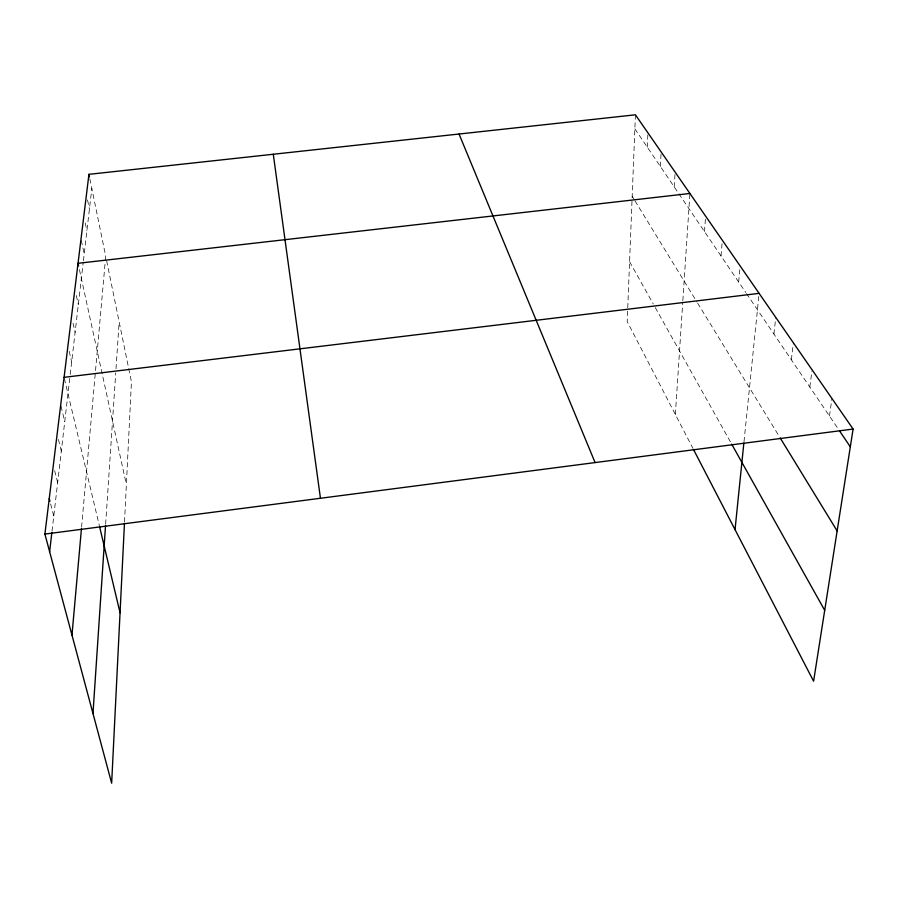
<?xml version="1.0" encoding="UTF-8"?>
<svg xmlns="http://www.w3.org/2000/svg" width="898" height="898" viewBox="0 0 898 898"><rect width="100%" height="100%" fill="white"/><g stroke="black" fill="none" stroke-linecap="round" stroke-linejoin="round"><path stroke-width="0.67" stroke-dasharray="4.49 3.37" d="M635.425 114.809L627.197 321.563L692.807 448.158M647.278 147.137L647.873 134.161M124.53 521.951L131.434 381.818L106.267 258.961M660.389 166.478L661.141 151.942M674.241 186.93L675.116 172.102M675.352 414.461L682.761 302.054M682.85 300.65L689.911 193.474M105.638 524.129L115.741 372.816M116.01 368.797L119.153 321.854M704.481 231.572L705.525 217.439M721.027 255.997L722.216 241.573M81.583 527.148L105.223 261.677M105.347 260.308L105.706 256.222L89.452 176.895M738.65 281.994L739.997 267.29M744.004 441.648L759.113 293.365M773.908 334.045L775.76 317.398M52.028 531.122L70.066 375.779M70.224 374.41L83.256 262.149M83.413 260.779L91.82 188.434M791.34 359.761L793.383 342.845M809.816 387.038L811.904 371.155M829.438 415.999L831.952 398.51M634.864 128.818L678.102 192.632M678.877 193.777L745.699 292.4M746.485 293.556L837.946 428.548M632.181 196.258L634.291 199.704M634.998 200.86L696.904 301.952M697.611 303.109L779.442 436.72M629.577 261.677L653.25 303.973M655.271 307.587L731.017 442.927M50.636 503.969L53.779 516.013M54.643 470.675L57.663 482.552M58.415 439.436L61.311 451.133M61.019 406.21L64.746 421.566M64.387 378.586L99.364 525.723M69.18 351.275L71.66 361.995M73.019 323.145L75.106 332.35M76.319 295.543L78.328 304.568M79.428 269.636L126.371 484.527M81.303 240.417L84.21 253.966M85.209 222.884L86.893 230.865M87.521 199.917L89.43 209.054"/><path stroke-width="1.35" d="M124.463 523.298L111.655 783.191L44.9 534.074L88.936 174.335L635.425 114.809L853.1 429.053L813.599 681.2L693.436 449.37M92.977 713.495L105.537 525.487M71.975 635.111L81.46 528.552M735.035 529.618L743.858 443.028M49.626 551.731L51.86 532.503M44.9 534.074L853.1 429.053M64.084 377.328L759.113 293.365M689.911 193.474L78.047 263.305L78.597 265.842M839.495 430.838L850.316 446.811M780.16 437.898L837.138 530.931M731.69 444.14L824.701 610.337M459.046 134.026L595.093 462.571M49.244 498.603L49.94 501.286M99.678 527.07L120.051 612.773M88.936 174.335L89.452 176.895M273.284 154.254L320.451 498.267"/></g></svg>
